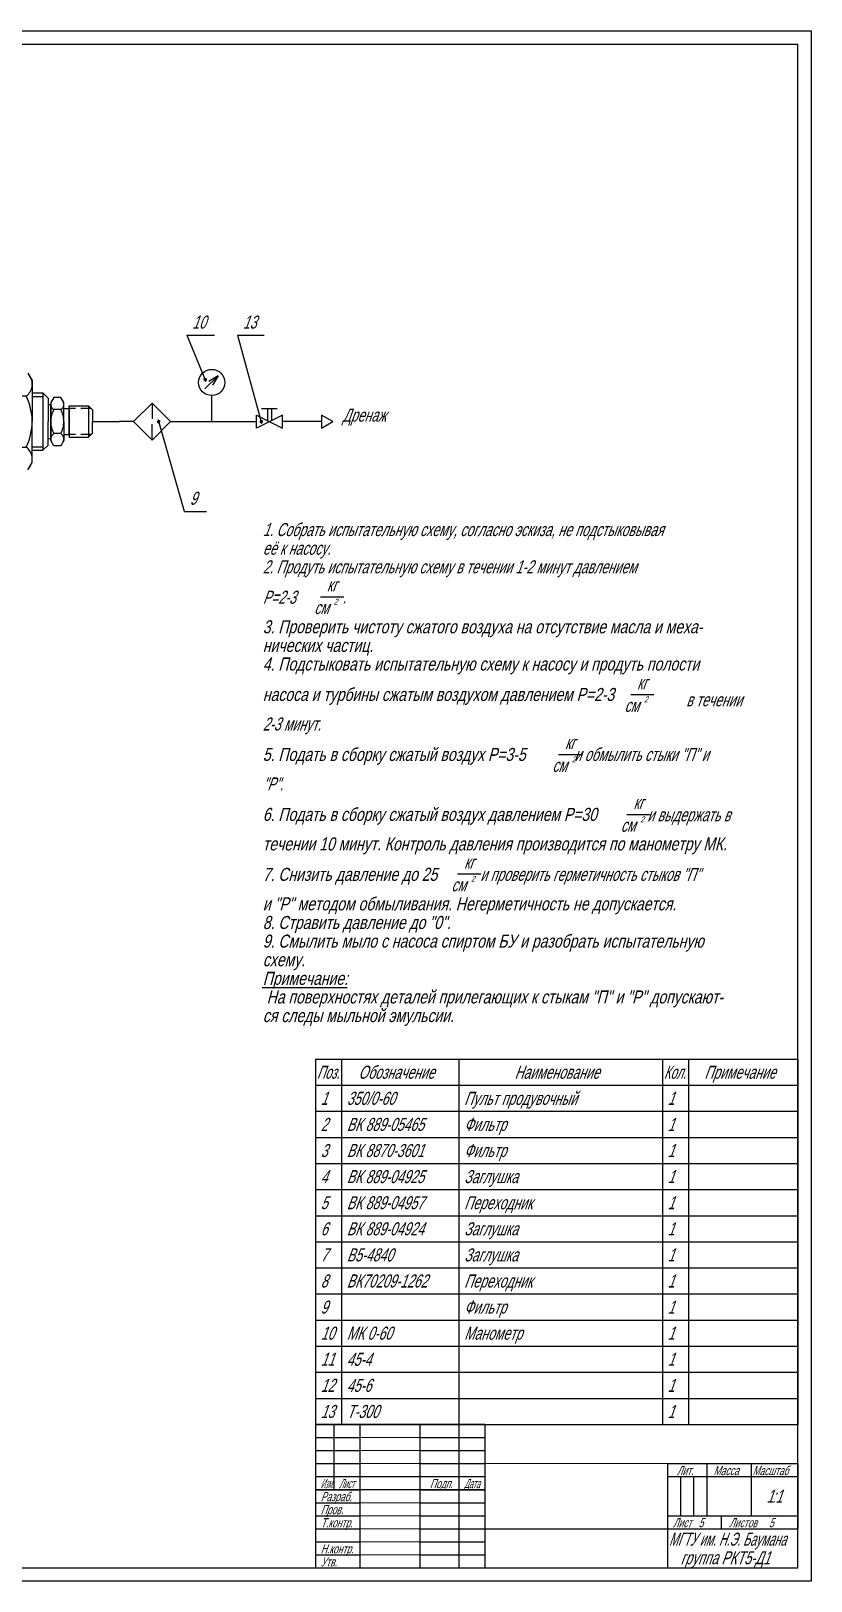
# Model space of a CAD drawing. Extents: x 0 to 841, y 0 to 594.
# Drawn here: x 542 to 841, y 0 to 594 of the extents above; entities that cross this region are included whole.
import ezdxf

# ---------------------------------------------------------------- set-up
doc = ezdxf.new("R2010")
doc.units = 0
doc.header["$MEASUREMENT"] = 0
for name, pattern in [('K5LT_BASIC', [0]), ('K5LT_DASHED', [6, 4, -2]), ('K5LT_THIN', [0])]:
    doc.linetypes.add(name, pattern=pattern)
doc.layers.add('LAYER0VIEW0', color=7, linetype='Continuous')
doc.layers.add('LAYER2VIEW0', color=7, linetype='Continuous')
doc.styles.add('K5_TEXTSTYLE', font='win_eskd.shx', dxfattribs={"width": 0.7, "oblique": 15, "bigfont": 'b_eskd.shx'})
doc.styles.get("Standard").update_dxf_attribs({"font": 'cad2win.shx', "width": 0.8, "oblique": 15})

# ---------------------------------------------------------------- blocks, each defined once
blk = doc.blocks.new('*U4')
at = {"layer": 'LAYER0VIEW0', "color": 7, "linetype": 'K5LT_THIN'}
for p, q in [((0, 0), (7, 0)), ((0, 0), (0, -25)), ((7, 0), (7, -25)), ((0, -5), (7, -5)), ((0, -10), (7, -10)), ((0, -15), (7, -15)), ((0, -20), (7, -20)), ((0, -25), (7, -25))]:
    blk.add_line(p, q, dxfattribs=at)
at = {"layer": 'LAYER0VIEW0', "color": 7, "style": 'K5_TEXTSTYLE', "oblique": 20, "width": 0.38971}
blk.add_text('Изм.', height=3.5, dxfattribs=at).set_placement((2, -24.42))
blk = doc.blocks.new('*U5')
at = {"layer": 'LAYER0VIEW0', "color": 7, "linetype": 'K5LT_THIN'}
for p, q in [((0, 0), (10, 0)), ((0, 0), (0, -25)), ((10, 0), (10, -25)), ((0, -5), (10, -5)), ((0, -10), (10, -10)), ((0, -15), (10, -15)), ((0, -20), (10, -20)), ((0, -25), (10, -25))]:
    blk.add_line(p, q, dxfattribs=at)
at = {"layer": 'LAYER0VIEW0', "color": 7, "style": 'K5_TEXTSTYLE', "oblique": 20, "width": 0.460914}
blk.add_text('Лист', height=3.5, dxfattribs=at).set_placement((2, -24.42))
blk = doc.blocks.new('*U6')
at = {"layer": 'LAYER0VIEW0', "color": 7, "linetype": 'K5LT_THIN'}
for p, q in [((0, 0), (17, 0)), ((0, 0), (0, -30)), ((17, 0), (17, -30)), ((0, -5), (17, -5)), ((0, -10), (17, -10)), ((0, -15), (17, -15)), ((0, -20), (17, -20)), ((0, -25), (17, -25)), ((0, -30), (17, -30))]:
    blk.add_line(p, q, dxfattribs=at)
at = {"layer": 'LAYER0VIEW0', "color": 7, "style": 'K5_TEXTSTYLE', "oblique": 20, "width": 0.7}
for s, p in [('Разраб.', (2, -4.42)), ('Пров.', (2, -9.42)), ('Т.контр.', (2, -14.42)), ('Н.контр.', (2, -24.42)), ('Утв.', (2, -29.42))]:
    blk.add_text(s, height=3.5, dxfattribs=at).set_placement(p)
blk = doc.blocks.new('*U8')
at = {"layer": 'LAYER0VIEW0', "color": 7, "linetype": 'K5LT_THIN'}
for p, q in [((0, 0), (15, 0)), ((0, 0), (0, -55)), ((15, 0), (15, -55)), ((0, -5), (15, -5)), ((0, -10), (15, -10)), ((0, -15), (15, -15)), ((0, -20), (15, -20)), ((0, -25), (15, -25)), ((0, -30), (15, -30)), ((0, -35), (15, -35)), ((0, -40), (15, -40)), ((0, -45), (15, -45)), ((0, -50), (15, -50)), ((0, -55), (15, -55))]:
    blk.add_line(p, q, dxfattribs=at)
at = {"layer": 'LAYER0VIEW0', "color": 7, "style": 'K5_TEXTSTYLE', "oblique": 20, "width": 0.7}
blk.add_text('Подп.', height=3.5, dxfattribs=at).set_placement((3.85, -24.42))
blk = doc.blocks.new('*U9')
at = {"layer": 'LAYER0VIEW0', "color": 7, "linetype": 'K5LT_THIN'}
for p, q in [((0, 0), (10, 0)), ((0, 0), (0, -55)), ((10, 0), (10, -55)), ((0, -5), (10, -5)), ((0, -10), (10, -10)), ((0, -15), (10, -15)), ((0, -20), (10, -20)), ((0, -25), (10, -25)), ((0, -30), (10, -30)), ((0, -35), (10, -35)), ((0, -40), (10, -40)), ((0, -45), (10, -45)), ((0, -50), (10, -50)), ((0, -55), (10, -55))]:
    blk.add_line(p, q, dxfattribs=at)
at = {"layer": 'LAYER0VIEW0', "color": 7, "style": 'K5_TEXTSTYLE', "oblique": 20, "width": 0.460914}
blk.add_text('Дата', height=3.5, dxfattribs=at).set_placement((2, -24.42))
blk = doc.blocks.new('*U11')
at = {"layer": 'LAYER0VIEW0', "color": 5, "linetype": 'K5LT_BASIC'}
for p, q in [((0, 0), (70, 0)), ((0, 0), (0, -15)), ((70, 0), (70, -15)), ((0, -15), (70, -15))]:
    blk.add_line(p, q, dxfattribs=at)
blk = doc.blocks.new('*U13')
at = {"layer": 'LAYER0VIEW0', "color": 5, "linetype": 'K5LT_BASIC'}
for p, q in [((0, 0), (20.5, 0)), ((0, 0), (0, -5)), ((20.5, 0), (20.5, -5)), ((0, -5), (20.5, -5))]:
    blk.add_line(p, q, dxfattribs=at)
at = {"layer": 'LAYER0VIEW0', "color": 7, "style": 'K5_TEXTSTYLE', "oblique": 20, "width": 0.7}
blk.add_text(' Лист   5', height=3.5, dxfattribs=at).set_placement((1.11, -4.42))
blk = doc.blocks.new('*U14')
at = {"layer": 'LAYER0VIEW0', "color": 5, "linetype": 'K5LT_BASIC'}
for p, q in [((0, 0), (29.5, 0)), ((0, 0), (0, -5)), ((29.5, 0), (29.5, -5)), ((0, -5), (29.5, -5))]:
    blk.add_line(p, q, dxfattribs=at)
at = {"layer": 'LAYER0VIEW0', "color": 7, "style": 'K5_TEXTSTYLE', "oblique": 20, "width": 0.7}
blk.add_text(' Листов     5', height=3.5, dxfattribs=at).set_placement((2.18, -4.42))
blk = doc.blocks.new('*U15')
at = {"layer": 'LAYER0VIEW0', "color": 7, "linetype": 'K5LT_THIN'}
for p, q in [((0, 0), (15, 0)), ((0, 0), (0, -15)), ((5, 0), (5, -15)), ((10, 0), (10, -15)), ((15, 0), (15, -15)), ((0, -15), (15, -15))]:
    blk.add_line(p, q, dxfattribs=at)
blk = doc.blocks.new('*U16')
at = {"layer": 'LAYER0VIEW0', "color": 5, "linetype": 'K5LT_BASIC'}
for p, q in [((0, 0), (15, 0)), ((0, 0), (0, -5)), ((15, 0), (15, -5)), ((0, -5), (15, -5))]:
    blk.add_line(p, q, dxfattribs=at)
at = {"layer": 'LAYER0VIEW0', "color": 7, "style": 'K5_TEXTSTYLE', "oblique": 20, "width": 0.7}
blk.add_text('Лит.', height=3.5, dxfattribs=at).set_placement((3.52, -4.42))
blk = doc.blocks.new('*U17')
at = {"layer": 'LAYER0VIEW0', "color": 5, "linetype": 'K5LT_BASIC'}
for p, q in [((0, 0), (17, 0)), ((0, 0), (0, -15)), ((17, 0), (17, -15)), ((0, -15), (17, -15))]:
    blk.add_line(p, q, dxfattribs=at)
blk = doc.blocks.new('*U18')
at = {"layer": 'LAYER0VIEW0', "color": 5, "linetype": 'K5LT_BASIC'}
for p, q in [((0, 0), (18, 0)), ((0, 0), (0, -15)), ((18, 0), (18, -15)), ((0, -15), (18, -15))]:
    blk.add_line(p, q, dxfattribs=at)
at = {"layer": 'LAYER0VIEW0', "color": 7, "style": 'K5_TEXTSTYLE', "oblique": 20, "width": 0.7}
for s, p in [('1', (5.92, -10.03)), (':1', (8.03, -10.03))]:
    blk.add_text(s, height=5, dxfattribs=at).set_placement(p)
blk = doc.blocks.new('*U19')
at = {"layer": 'LAYER0VIEW0', "color": 5, "linetype": 'K5LT_BASIC'}
for p, q in [((0, 0), (17, 0)), ((0, 0), (0, -5)), ((17, 0), (17, -5)), ((0, -5), (17, -5))]:
    blk.add_line(p, q, dxfattribs=at)
at = {"layer": 'LAYER0VIEW0', "color": 7, "style": 'K5_TEXTSTYLE', "oblique": 20, "width": 0.7}
blk.add_text('Масса', height=3.5, dxfattribs=at).set_placement((2.6, -4.42))
blk = doc.blocks.new('*U20')
at = {"layer": 'LAYER0VIEW0', "color": 5, "linetype": 'K5LT_BASIC'}
for p, q in [((0, 0), (18, 0)), ((0, 0), (0, -5)), ((18, 0), (18, -5)), ((0, -5), (18, -5))]:
    blk.add_line(p, q, dxfattribs=at)
at = {"layer": 'LAYER0VIEW0', "color": 7, "style": 'K5_TEXTSTYLE', "oblique": 20, "width": 0.684163}
blk.add_text('Масштаб', height=3.5, dxfattribs=at).set_placement((0.58, -4.42))
blk = doc.blocks.new('*L30')
at = {"layer": 'LAYER0VIEW0', "color": 7, "linetype": 'K5LT_THIN'}
for p, q in [((-0.25, 0.86), (-0.66, 0.12)), ((-0.66, 0.12), (0.08, -0.29)), ((-0.17, 0.58), (-0.37, 0.2)), ((-0.37, 0.2), (0, 0)), ((0.49, 0.45), (-0.25, 0.86)), ((0.2, 0.37), (-0.17, 0.58)), ((9.85, -34.08), (-0.08, 0.29)), ((0, 0), (0.2, 0.37)), ((0, 0), (0.08, -0.29)), ((0.08, -0.29), (0.49, 0.45)), ((9.85, -34.08), (18.27, -34.08))]:
    blk.add_line(p, q, dxfattribs=at)
at = {"layer": 'LAYER0VIEW0', "color": 7, "style": 'K5_TEXTSTYLE', "oblique": 20, "width": 0.7}
blk.add_text('9', height=5, dxfattribs=at).set_placement((11.85, -31.55))
blk = doc.blocks.new('*L31')
at = {"layer": 'LAYER0VIEW0', "color": 7, "linetype": 'K5LT_THIN'}
for p, q in [((-6.9, 16.74), (0.11, -0.28)), ((-6.9, 16.74), (3.64, 16.74)), ((-0.11, 0.28), (-0.44, -0.51)), ((0, 0), (-0.16, -0.39)), ((0, 0), (-0.11, 0.28)), ((0.67, -0.05), (-0.11, 0.28)), ((-0.44, -0.51), (0.34, -0.83)), ((-0.16, -0.39), (0.23, -0.55)), ((0.39, -0.16), (0, 0)), ((0.23, -0.55), (0.39, -0.16)), ((0.34, -0.83), (0.67, -0.05))]:
    blk.add_line(p, q, dxfattribs=at)
at = {"layer": 'LAYER0VIEW0', "color": 7, "style": 'K5_TEXTSTYLE', "oblique": 20, "width": 0.7}
blk.add_text('10', height=5, dxfattribs=at).set_placement((-4.9, 19.28))
blk = doc.blocks.new('*L36')
at = {"layer": 'LAYER0VIEW0', "color": 7, "linetype": 'K5LT_THIN'}
for p, q in [((-9.03, 32.85), (0.08, -0.29)), ((-9.03, 32.85), (1.12, 32.85)), ((-0.08, 0.29), (-0.5, -0.45)), ((0, 0), (-0.21, -0.37)), ((0, 0), (-0.08, 0.29)), ((0.66, -0.13), (-0.08, 0.29)), ((-0.5, -0.45), (0.24, -0.87)), ((-0.21, -0.37), (0.16, -0.58)), ((0.37, -0.21), (0, 0)), ((0.16, -0.58), (0.37, -0.21)), ((0.24, -0.87), (0.66, -0.13))]:
    blk.add_line(p, q, dxfattribs=at)
at = {"layer": 'LAYER0VIEW0', "color": 7, "style": 'K5_TEXTSTYLE', "oblique": 20, "width": 0.7}
blk.add_text('13', height=5, dxfattribs=at).set_placement((-7.03, 35.39))
blk = doc.blocks.new('*U37')
at = {"layer": 'LAYER0VIEW0', "color": 5, "linetype": 'K5LT_BASIC'}
for p, q in [((0, 0), (185, 0)), ((0, 0), (0, -140)), ((185, 0), (185, -140)), ((0, -10), (185, -10)), ((0, -140), (185, -140))]:
    blk.add_line(p, q, dxfattribs=at)
at = {"layer": 'LAYER0VIEW0', "color": 7, "linetype": 'K5LT_THIN'}
for p, q in [((10, 0), (10, -140)), ((55, 0), (55, -140)), ((133.01, 0), (133.01, -140)), ((143.01, 0), (143.01, -140)), ((0, -20), (185, -20)), ((0, -30), (185, -30)), ((0, -40), (185, -40)), ((0, -50), (185, -50)), ((0, -60), (185, -60)), ((0, -70), (185, -70)), ((0, -80), (185, -80)), ((0, -90), (185, -90)), ((0, -100), (185, -100)), ((0, -110), (185, -110)), ((0, -120), (185, -120)), ((0, -130), (185, -130))]:
    blk.add_line(p, q, dxfattribs=at)
at = {"layer": 'LAYER0VIEW0', "color": 7, "style": 'K5_TEXTSTYLE', "oblique": 20}
for s, width, p in [('Поз.', 0.640707, (0.55, -7.53)), ('Обозначение', 0.7, (16.46, -7.53)), ('Наименование', 0.7, (76.32, -7.53)), ('Кол.', 0.629997, (133.58, -7.53)), ('Примечание', 0.7, (149.09, -7.53)), ('1', 0.7, (2, -17.53)), ('350/0-60', 0.7, (12, -17.53)), ('Пульт продувочный', 0.7, (57, -17.53)), ('1', 0.7, (135.01, -17.53)), ('2', 0.7, (2, -27.53)), ('ВК 889-05465', 0.7, (12, -27.53)), ('Фильтр', 0.7, (57, -27.53)), ('1', 0.7, (135.01, -27.53)), ('3', 0.7, (2, -37.53)), ('ВК 8870-3601', 0.7, (12, -37.53)), ('Фильтр', 0.7, (57, -37.53)), ('1', 0.7, (135.01, -37.53)), ('4', 0.7, (2, -47.53)), ('ВК 889-04925', 0.7, (12, -47.53)), ('Заглушка', 0.7, (57, -47.53)), ('1', 0.7, (135.01, -47.53)), ('5', 0.7, (2, -57.53)), ('ВК 889-04957', 0.7, (12, -57.53)), ('Переходник', 0.7, (57, -57.53)), ('1', 0.7, (135.01, -57.53)), ('6', 0.7, (2, -67.53)), ('ВК 889-04924', 0.7, (12, -67.53)), ('Заглушка', 0.7, (57, -67.53)), ('1', 0.7, (135.01, -67.53)), ('7', 0.7, (2, -77.53)), ('В5-4840', 0.7, (12, -77.53)), ('Заглушка', 0.7, (57, -77.53)), ('1', 0.7, (135.01, -77.53)), ('8', 0.7, (2, -87.53)), ('ВК70209-1262', 0.7, (12, -87.53)), ('Переходник', 0.7, (57, -87.53)), ('1', 0.7, (135.01, -87.53)), ('9', 0.7, (2, -97.53)), ('Фильтр', 0.7, (57, -97.53)), ('1', 0.7, (135.01, -97.53)), ('10', 0.7, (2, -107.53)), ('МК 0-60', 0.7, (12, -107.53)), ('Манометр', 0.7, (57, -107.53)), ('1', 0.7, (135.01, -107.53)), ('11', 0.7, (2, -117.53)), ('45-4', 0.7, (12, -117.53)), ('1', 0.7, (135.01, -117.53)), ('12', 0.7, (2, -127.53)), ('45-6', 0.7, (12, -127.53)), ('1', 0.7, (135.01, -127.53)), ('13', 0.7, (2, -137.53)), ('Т-300', 0.7, (12, -137.53)), ('1', 0.7, (135.01, -137.53))]:
    blk.add_text(s, height=5, dxfattribs=dict(at, width=width)).set_placement(p)
blk = doc.blocks.new('*U124')
at = {"layer": 'LAYER0VIEW0', "color": 5, "linetype": 'K5LT_BASIC'}
for p, q in [((-3.85, 9.24), (-5, 7.25)), ((-5, 7.25), (-5, 0)), ((-1.15, 9.24), (-3.85, 9.24)), ((0, 7.25), (-1.15, 9.24)), ((0, 0), (0, 7.25)), ((-5, -7.25), (-5, 0)), ((-1.15, 4.62), (-3.85, 4.62)), ((0, 0), (0, -7.25)), ((-1.15, -4.62), (-3.85, -4.62)), ((-3.85, -9.24), (-5, -7.25)), ((-1.15, -9.24), (-3.85, -9.24)), ((0, -7.25), (-1.15, -9.24))]:
    blk.add_line(p, q, dxfattribs=at)
for centre, radius, start, end in [((-2.62, 6.67), 2.4, 139.00799, 238.98055), ((-2.38, 6.67), 2.4, 301.01945, 40.99201), ((4.87, 0), 9.87, 152.09469, 180), ((4.87, 0), 9.87, 180, 207.90531), ((-9.87, 0), 9.87, 0, 27.90531), ((-9.87, 0), 9.87, 332.09469, 0), ((-2.62, -6.67), 2.4, 121.01945, 220.99201), ((-2.38, -6.67), 2.4, 319.00799, 58.98055)]:
    blk.add_arc(centre, radius, start, end, dxfattribs=at)
blk = doc.blocks.new('*U126')
at = {"layer": 'LAYER0VIEW0', "color": 5, "linetype": 'K5LT_BASIC'}
for p, q in [((0, 0), (1.62, 2.8)), ((0, -8.19), (0, 0)), ((9.38, 2.8), (11, 0)), ((11, 0), (11, -15.7)), ((2.27, -5.89), (8.73, -5.89)), ((11, -31.4), (11, -15.7)), ((0, -23.21), (0, -31.4)), ((2.27, -25.51), (8.73, -25.51)), ((0, -31.4), (1.62, -34.2)), ((9.38, -34.2), (11, -31.4))]:
    blk.add_line(p, q, dxfattribs=at)
for centre, radius, start, end in [((5.51, -1.41), 5.52, 142.32648, 234.12021), ((5.49, -1.41), 5.52, 305.87979, 37.67352), ((22.36, -15.7), 22.36, 153.96704, 160.38974), ((-11.36, -15.7), 22.36, 0, 26.03296), ((-11.36, -15.7), 22.36, 333.96704, 0), ((22.36, -15.7), 22.36, 199.61026, 206.03296), ((5.51, -29.99), 5.52, 125.87979, 217.67352), ((5.49, -29.99), 5.52, 322.32648, 54.12021)]:
    blk.add_arc(centre, radius, start, end, dxfattribs=at)
blk = doc.blocks.new('*U127')
at = {"layer": 'LAYER0VIEW0', "color": 5, "linetype": 'K5LT_BASIC'}
for p, q in [((-2.59, -2.48), (2.41, 2.52)), ((2.41, 2.52), (-1.13, 0.4)), ((2.41, 2.52), (0.29, -1.02)), ((-0.09, -4.98), (-0.09, -14.98))]:
    blk.add_line(p, q, dxfattribs=at)
blk.add_circle((0, 0), 5.02, dxfattribs=at)
blk = doc.blocks.new('*U128')
at = {"layer": 'LAYER0VIEW0', "color": 5, "linetype": 'K5LT_BASIC'}
for p, q in [((0, 0), (0, 2.5)), ((0, 2.5), (10, -2.5)), ((10, 2.5), (0, -2.5)), ((0, -2.5), (0, 0)), ((10, -2.5), (10, 2.5))]:
    blk.add_line(p, q, dxfattribs=at)
blk = doc.blocks.new('*S129')
at = {"layer": 'LAYER2VIEW0', "color": 7, "linetype": 'K5LT_THIN'}
for p, q in [((0, 594), (841, 594)), ((841, 594), (841, 0)), ((841, 0), (0, 0))]:
    blk.add_line(p, q, dxfattribs=at)

msp = doc.modelspace()

# ---------------------------------------------------------------- linework, layer by layer
at = {"layer": 'LAYER0VIEW0', "color": 5, "linetype": 'K5LT_BASIC'}
for p, q in [((20, 589), (836, 589)), ((836, 5), (836, 589)), ((542.4, 455.32), (546.54, 455.32)), ((546.54, 455.32), (548.54, 453.32)), ((546.54, 455.32), (546.54, 433.32)), ((548.54, 453.32), (548.54, 444.32)), ((548.54, 450.82), (549.54, 450.82)), ((549.54, 444.32), (549.54, 450.82)), ((554.54, 449.32), (556.54, 449.32)), ((556.54, 444.32), (556.54, 450.32)), ((556.54, 450.32), (564.04, 450.32)), ((556.54, 449.32), (556.54, 444.32)), ((564.04, 450.32), (565.54, 448.82)), ((564.04, 450.32), (564.04, 438.32)), ((565.54, 448.82), (565.54, 444.32)), ((581.28, 444.32), (588.35, 451.39)), ((588.35, 451.39), (595.42, 444.32)), ((588.35, 451.39), (588.35, 445.32)), ((630.35, 449.32), (636.35, 449.32)), ((632.6, 449.32), (632.6, 444.7)), ((634.1, 449.32), (634.1, 444.7)), ((657.68, 444.32), (653.35, 446.82)), ((653.35, 446.82), (653.35, 441.82)), ((548.54, 435.32), (548.54, 444.32)), ((549.54, 444.32), (549.54, 437.82)), ((556.54, 439.32), (556.54, 444.32)), ((556.54, 444.32), (556.54, 438.32)), ((564.04, 438.32), (565.54, 439.82)), ((565.54, 439.82), (565.54, 444.32)), ((565.54, 444.32), (575.85, 444.32)), ((581.28, 444.32), (575.85, 444.32)), ((588.35, 437.25), (581.28, 444.32)), ((595.42, 444.32), (588.35, 437.25)), ((588.35, 437.25), (588.35, 443.32)), ((595.42, 444.32), (600.85, 444.32)), ((600.85, 444.32), (611.15, 444.32)), ((611.15, 444.32), (628.35, 444.32)), ((653.35, 444.32), (638.35, 444.32)), ((653.35, 441.82), (657.68, 444.32)), ((546.54, 433.32), (548.54, 435.32)), ((548.54, 437.82), (549.54, 437.82)), ((554.54, 439.32), (556.54, 439.32)), ((556.54, 438.32), (564.04, 438.32)), ((542.4, 433.32), (546.54, 433.32)), ((651, 60), (651, 5)), ((716, 60), (651, 60)), ((658, 60), (658, 35)), ((668, 60), (668, 5)), ((691, 60), (691, 5)), ((706, 60), (706, 5)), ((716, 60), (716, 5)), ((651, 40), (716, 40)), ((716, 35), (651, 35)), ((20, 5), (836, 5)), ((651, 5), (716, 5))]:
    msp.add_line(p, q, dxfattribs=at)
at = {"layer": 'LAYER0VIEW0', "color": 7, "linetype": 'K5LT_DASHED'}
for p, q in [((542.4, 453.97), (547.89, 453.97)), ((565.04, 449.32), (556.54, 449.32)), ((542.4, 434.67), (547.89, 434.67)), ((565.04, 439.32), (556.54, 439.32))]:
    msp.add_line(p, q, dxfattribs=at)
at = {"layer": 'LAYER0VIEW0', "color": 7, "linetype": 'K5LT_THIN'}
for p, q in [((652.93, 377.2), (661.86, 377.2)), ((771.87, 339.74), (780.8, 339.74)), ((744.21, 316.76), (753.14, 316.76)), ((770.45, 293.78), (779.38, 293.78)), ((705.52, 270.95), (714.45, 270.95))]:
    msp.add_line(p, q, dxfattribs=at)
at = {"layer": 'LAYER0VIEW0', "color": 7, "linetype": 'K5LT_THIN', "lineweight": 0}
for p, q in [((668, 60), (691, 60)), ((668, 60), (668, 5)), ((691, 60), (691, 5)), ((668, 55), (691, 55)), ((668, 50), (691, 50)), ((668, 45), (691, 45)), ((668, 40), (691, 40)), ((668, 35), (691, 35)), ((668, 30), (691, 30)), ((668, 25), (691, 25)), ((668, 20), (691, 20)), ((668, 15), (691, 15)), ((668, 10), (691, 10)), ((668, 5), (691, 5))]:
    msp.add_line(p, q, dxfattribs=at)
at = {"layer": 'LAYER0VIEW0', "color": 5, "linetype": 'K5LT_BASIC', "lineweight": 0}
for p, q in [((716, 60), (836, 60)), ((716, 60), (716, 45)), ((836, 60), (836, 45)), ((716, 45), (836, 45)), ((786, 20), (836, 20)), ((786, 20), (786, 5)), ((836, 20), (836, 5)), ((786, 5), (836, 5))]:
    msp.add_line(p, q, dxfattribs=at)

# ---------------------------------------------------------------- block references
at = {"layer": 'LAYER0VIEW0'}
for name, p in [('*L31', (608.64, 460.66)), ('*L36', (630.17, 444.55)), ('*U127', (611.24, 459.3)), ('*U126', (531.4, 460.02)), ('*U124', (554.54, 444.32)), ('*U128', (628.35, 444.32)), ('*L30', (591, 444)), ('*U37', (651, 200)), ('*U4', (651, 60)), ('*U5', (658, 60)), ('*U8', (691, 60)), ('*U9', (706, 60)), ('*U16', (786, 45)), ('*U19', (801, 45)), ('*U20', (818, 45)), ('*U15', (786, 40)), ('*U17', (801, 40)), ('*U18', (818, 40)), ('*U6', (651, 35)), ('*U13', (786, 25)), ('*U14', (806.5, 25)), ('*U11', (716, 20))]:
    msp.add_blockref(name, p, dxfattribs=at)
at = {"layer": 'LAYER2VIEW0'}
msp.add_blockref('*S129', (0, 0), dxfattribs=at)

# ---------------------------------------------------------------- texts
at = {"layer": 'LAYER0VIEW0', "color": 7, "style": 'K5_TEXTSTYLE', "oblique": 20, "width": 0.7}
for s, height, p in [('Дренаж', 5, (661.35, 444.29)), ('1. Собрать испытательную схему, согласно эскиза, не подстыковывая', 5, (630.82, 400.43)), ('её к насосу.', 5, (630.82, 393.29)), ('2. Продуть испытательную схему в течении 1-2 минут давлением', 5, (630.82, 386.16)), ('кг', 5, (655.36, 379.24)), ('P=2-3 ', 5, (630.82, 374.49)), ('см', 5, (650.5, 370.53)), ('2', 2.22, (658.02, 374.21)), ('.', 5, (661.45, 374.7)), ('кг', 5, (774.29, 341.77)), ('2', 2.22, (776.96, 336.75)), (' в течении', 5, (791.83, 335.2)), ('см', 5, (769.44, 333.06)), ('2-3 минут.', 5, (630.82, 325.93)), ('кг', 5, (746.64, 318.79)), ('2', 2.22, (749.3, 313.77)), (' и обмылить стыки "П" и ', 5, (748.96, 314.26)), ('см', 5, (741.78, 310.09)), ('"Р".', 5, (630.82, 302.95)), ('кг', 5, (772.88, 295.81)), ('2', 2.22, (775.54, 290.79)), (' и выдержать в', 5, (776.89, 291.13)), ('см', 5, (768.02, 287.11)), ('кг', 5, (707.95, 272.98)), (' и проверить герметичность стыков "П"', 5, (712.87, 268.3)), ('см', 5, (703.09, 264.28)), ('2', 2.22, (710.61, 267.96))]:
    msp.add_text(s, height=height, dxfattribs=at).set_placement(p)
at = {"layer": 'LAYER0VIEW0', "color": 7, "oblique": 15, "width": 0.8}
for s, p in [('3. Проверить чистоту сжатого воздуха на отсутствие масла и меха-', (630.82, 363.18)), ('нических частиц.', (630.82, 356.04)), ('4. Подстыковать испытательную схему к насосу и продуть полости', (630.82, 348.91)), ('насоса и турбины сжатым воздухом давлением P=2-3 ', (630.82, 337.24)), ('5. Подать в сборку сжатый воздух P=3-5 ', (630.82, 314.26)), ('6. Подать в сборку сжатый воздух давлением P=30 ', (630.82, 291.28)), ('течении 10 минут. Контроль давления производится по манометру МК.', (630.82, 279.97)), ('7. Снизить давление до 25 ', (630.82, 268.3)), ('и "Р" методом обмыливания. Негерметичность не допускается.', (630.82, 257)), ('8. Стравить давление до "0".', (630.82, 249.86)), ('9. Смылить мыло с насоса спиртом БУ и разобрать испытательную ', (630.82, 242.72)), ('схему.', (630.82, 235.59)), ('%%uПримечание:', (630.82, 228.45)), (' На поверхностях деталей прилегающих к стыкам "П" и "Р" допускают-', (630.82, 221.32)), ('ся следы мыльной эмульсии.', (630.82, 214.18))]:
    msp.add_text(s, height=5, dxfattribs=at).set_placement(p)
at = {"layer": 'LAYER0VIEW0', "color": 7, "lineweight": 0, "style": 'K5_TEXTSTYLE', "oblique": 20}
for s, width, p in [('МГТУ им. Н.Э. Баумана', 0.608586, (786.5, 13.53)), ('группа РКТ5-Д1', 0.7, (790.98, 6.4))]:
    msp.add_text(s, height=5, dxfattribs=dict(at, width=width)).set_placement(p)

doc.saveas('drawing.dxf')
